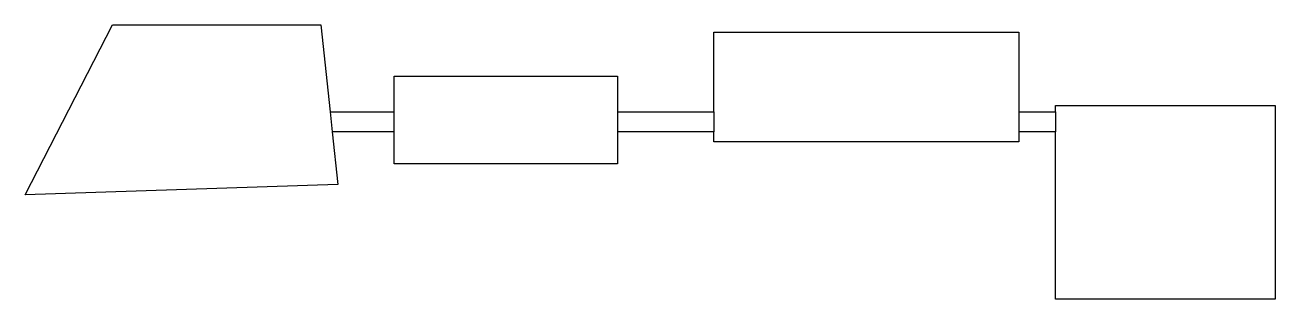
# Model space of a CAD drawing. Header units: millimetres. Extents: x -45 to 95, y -20 to 11.
import ezdxf

# ---------------------------------------------------------------- set-up
doc = ezdxf.new("R2010")
doc.units = ezdxf.units.MM
doc.layers.add('hcd_building_invisible', color=6, linetype='Continuous', true_color=0xfb00e8)
doc.layers.add('hcd_building_outline', color=178, linetype='Continuous', true_color=0x000000)

msp = doc.modelspace()

# ---------------------------------------------------------------- linework, layer by layer
at = {"layer": 'hcd_building_invisible'}
for points in [[(-10.81, 1.33), (-10.57, -0.95)], [(-3.6, -0.95), (-3.6, 1.33)], [(21.5, 1.33), (21.5, -0.95)], [(32.34, 1.33), (32.34, -0.95)], [(66.64, 1.33), (66.64, -0.95)], [(70.75, 1.33), (70.75, -0.95)]]:
    msp.add_lwpolyline(points, dxfattribs=at)
at = {"layer": 'hcd_building_outline'}
msp.add_lwpolyline([(-45.12, -8.03), (-35.3, 11.1), (-11.84, 11.1), (-10.81, 1.33), (-3.6, 1.33), (-3.6, 5.34), (21.5, 5.34), (21.5, 1.33), (32.34, 1.33), (32.34, 10.28), (66.64, 10.28), (66.64, 1.33), (70.75, 1.33), (70.75, 2.05), (95.45, 2.05), (95.45, -19.77), (70.75, -19.77), (70.75, -0.95), (66.64, -0.95), (66.64, -2.07), (32.34, -2.07), (32.34, -0.95), (21.5, -0.95), (21.5, -4.54), (-3.6, -4.54), (-3.6, -0.95), (-10.57, -0.95), (-9.96, -6.87)], close=True, dxfattribs=at)

doc.saveas('drawing.dxf')
